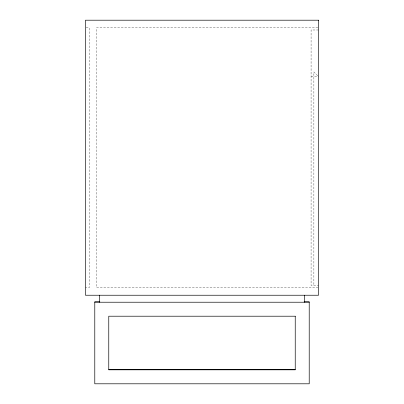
<?xml version="1.0" encoding="UTF-8"?>
<svg xmlns="http://www.w3.org/2000/svg" width="404" height="404" viewBox="0 0 404 404"><rect width="100%" height="100%" fill="white"/><g stroke="black" fill="none" stroke-linecap="round" stroke-linejoin="round"><path stroke-width="0.3" stroke-dasharray="2.02 1.52" d="M86.082 27.659L89.193 27.659L89.193 287.774L85.461 287.774M317.908 27.659L96.647 27.659L96.647 287.774L317.908 287.774M318.539 29.987L311.08 29.987L311.08 285.441L318.539 285.441M311.08 76.603L318.539 76.603M317.69 75.755L313.878 71.942L313.878 285.441"/><path stroke-width="0.61" d="M99.828 301.758L94.783 301.758L94.783 383.8L309.217 383.8L309.217 301.758L304.172 301.758M94.783 302.222L309.217 302.222M108.767 369.347L295.233 369.347M304.555 295.233L304.555 302.222M99.445 295.233L99.445 302.222M318.539 20.2L85.461 20.2L85.461 295.233L318.539 295.233L318.539 20.2M295.233 316.206L108.767 316.206L108.767 369.817L295.233 369.817L295.233 316.206"/></g></svg>
